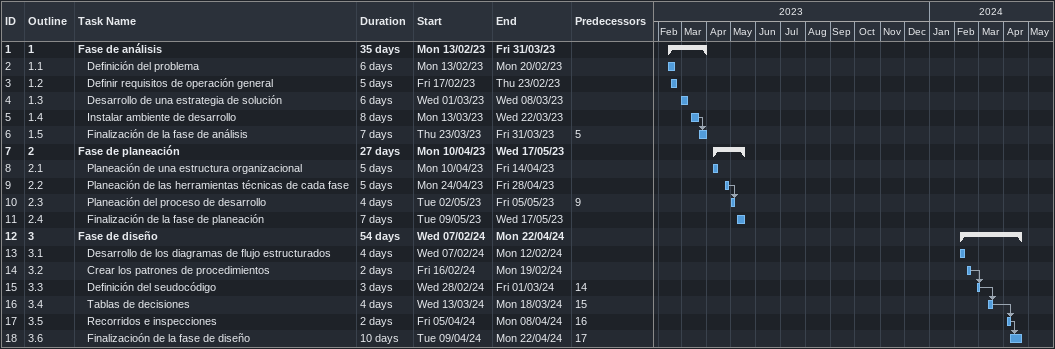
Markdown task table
| ID | WBS | Task | Duration | Start | Finish | Predecessors |
|---|---|---|---|---|---|---|
| 1 | 1 | **Fase de análisis** | 35d | 2023-02-13 | 2023-03-31 |  |
| 2 | 1.1 | Definición del problema | 6d | 2023-02-13 | 2023-02-20 |  |
| 3 | 1.2 | Definir requisitos de operación general | 5d | 2023-02-17 | 2023-02-23 |  |
| 4 | 1.3 | Desarrollo de una estrategia de solución | 6d | 2023-03-01 | 2023-03-08 |  |
| 5 | 1.4 | Instalar ambiente de desarrollo | 8d | 2023-03-13 | 2023-03-22 |  |
| 6 | 1.5 | Finalización de la fase de análisis | 7d | 2023-03-23 | 2023-03-31 | 5 |
| 7 | 2 | **Fase de planeación** | 27d | 2023-04-10 | 2023-05-17 |  |
| 8 | 2.1 | Planeación de una estructura organizacional | 5d | 2023-04-10 | 2023-04-14 |  |
| 9 | 2.2 | Planeación de las herramientas técnicas de cada fase | 5d | 2023-04-24 | 2023-04-28 |  |
| 10 | 2.3 | Planeación del proceso de desarrollo | 4d | 2023-05-02 | 2023-05-05 | 9 |
| 11 | 2.4 | Finalización de la fase de planeación | 7d | 2023-05-09 | 2023-05-17 |  |
| 12 | 3 | **Fase de diseño** | 54d | 2024-02-07 | 2024-04-22 |  |
| 13 | 3.1 | Desarrollo de los diagramas de flujo estructurados | 4d | 2024-02-07 | 2024-02-12 |  |
| 14 | 3.2 | Crear los patrones de procedimientos | 2d | 2024-02-16 | 2024-02-19 |  |
| 15 | 3.3 | Definición del seudocódigo | 3d | 2024-02-28 | 2024-03-01 | 14 |
| 16 | 3.4 | Tablas de decisiones | 4d | 2024-03-13 | 2024-03-18 | 15 |
| 17 | 3.5 | Recorridos e inspecciones | 2d | 2024-04-05 | 2024-04-08 | 16 |
| 18 | 3.6 | Finalizacioón de la fase de diseño | 10d | 2024-04-09 | 2024-04-22 | 17 |
